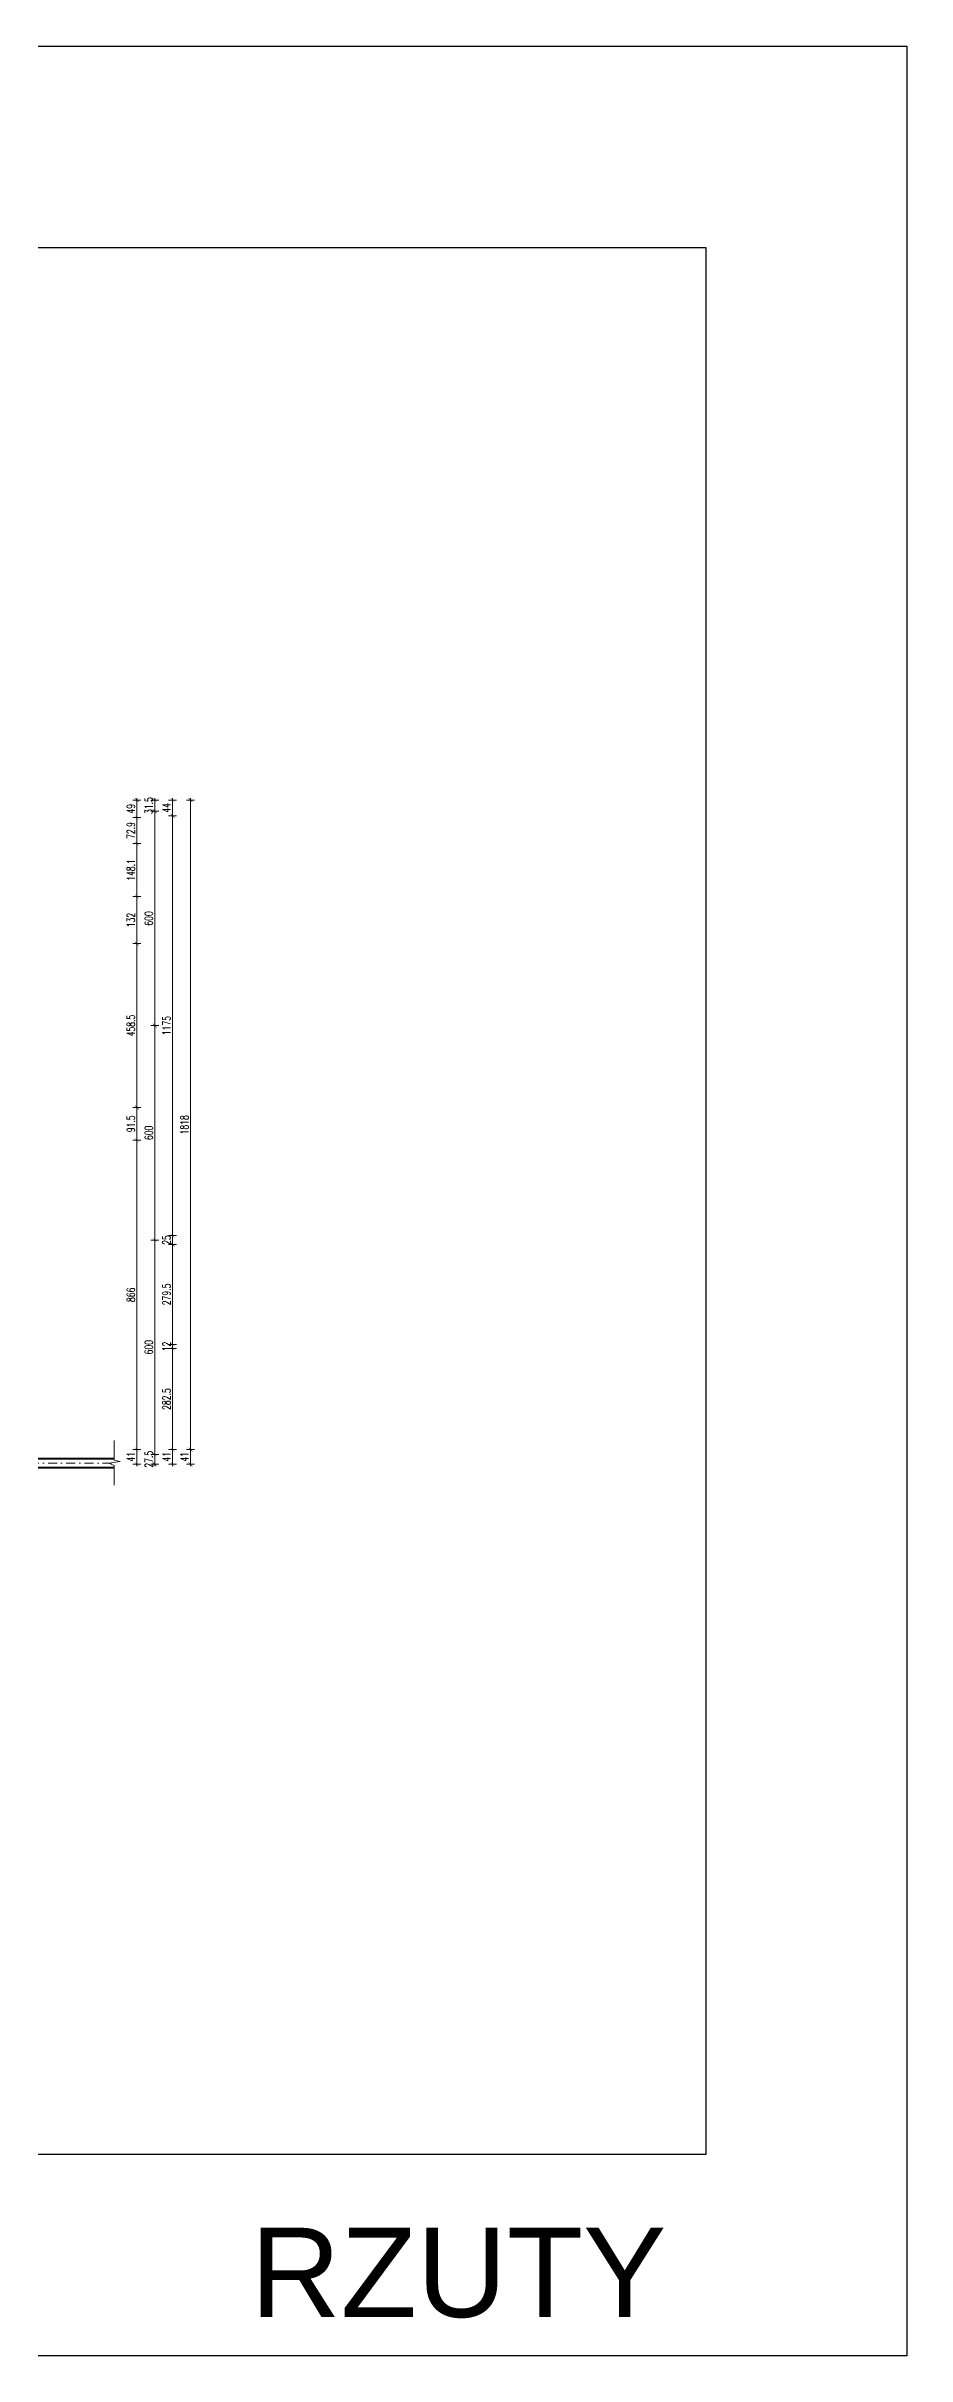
# Model space of a CAD drawing. Header units: millimetres. Extents: x -105266 to 178069, y 491 to 168574.
# Drawn here: x 18593 to 21002, y 24846 to 31310 of the extents above; entities that cross this region are included whole.
import ezdxf

# ---------------------------------------------------------------- set-up
doc = ezdxf.new("R2010")
doc.units = ezdxf.units.MM
doc.linetypes.add('DASHDOT', pattern=[25.4, 12.7, -6.35, 0, -6.35])
doc.layers.get('defpoints').update_dxf_attribs({"color": 4})
for name, color, linetype, lineweight in [('A-OSIE', 7, 'DASHDOT', 0), ('A-WIDOK', 111, 'Continuous', 15), ('A10_OPIS', 4, 'Continuous', 15), ('sciany murowane', 3, 'Continuous', 40)]:
    doc.layers.add(name, color=color, linetype=linetype, lineweight=lineweight)
doc.styles.add('ROMANS', font='romans', dxfattribs={"width": 0.7})
doc.styles.get("Standard").update_dxf_attribs({"font": 'arial.ttf'})
doc.dimstyles.new('PM-100', dxfattribs={"dimscale": 2.8, "dimtxt": 8, "dimasz": 0.5, "dimexe": 0, "dimexo": 0, "dimgap": 2, "dimtad": 1, "dimdec": 1, "dimrnd": 0.1, "dimzin": 13, "dimdsep": 46, "dimtxsty": 'ROMANS', "dimblk": 'Q', "dimcen": 0, "dimse1": 1, "dimse2": 1, "dimclrd": 256, "dimclre": 251, "dimclrt": 41, "dimadec": 1, "dimazin": 0, "dimtfac": 1, "dimtdec": 1, "dimtix": 1, "dimtmove": 1, "dimatfit": 0, "dimldrblk": 'NONE', "dimfxl": 1, "dimtolj": 1, "dimtzin": 13, "dimlwd": -1, "dimlwe": 0, "dimarcsym": 0})

# ---------------------------------------------------------------- blocks, each defined once
blk = doc.blocks.new('Q')
for p, q in [((-4, 0), (4, 0)), ((0, 8), (0, -8))]:
    blk.add_line(p, q)
at = {"const_width": 0.7}
blk.add_lwpolyline([(4, 4), (-4, -4)], dxfattribs=at)
blk = doc.blocks.new('*D998')
at = {"layer": 'A10_OPIS', "transparency": 16777216}
blk.add_line((18846.8, 29199.1), (18846.8, 29152.9), dxfattribs=at)
at = {"layer": 'defpoints', "color": 0, "transparency": 16777216}
for p in [(18646.8, 29200.5), (18646.8, 29151.5), (18846.8, 29151.5)]:
    blk.add_point(p, dxfattribs=at)
at = {"layer": 'A10_OPIS', "transparency": 16777216, "xscale": 1.399999999999999, "yscale": 1.399999999999999, "zscale": 1.399999999999999}
for p, rotation in [((18846.8, 29200.5), 90), ((18846.8, 29151.5), 270)]:
    blk.add_blockref('Q', p, dxfattribs=dict(at, rotation=rotation))
at = {"layer": 'A10_OPIS', "color": 41, "transparency": 16777216, "insert": (18830, 29176), "char_height": 22.4, "attachment_point": 5, "rotation": 90, "style": 'ROMANS'}
blk.add_mtext('\\A1;49', dxfattribs=at)
blk = doc.blocks.new('_None')
blk = doc.blocks.new('*D999')
at = {"layer": 'A10_OPIS', "transparency": 16777216}
blk.add_line((18846.8, 29150.1), (18846.8, 29080), dxfattribs=at)
at = {"layer": 'defpoints', "color": 0, "transparency": 16777216}
for p in [(18646.8, 29151.5), (18637.3, 29078.6), (18846.8, 29078.6)]:
    blk.add_point(p, dxfattribs=at)
at = {"layer": 'A10_OPIS', "transparency": 16777216, "xscale": 1.399999999999999, "yscale": 1.399999999999999, "zscale": 1.399999999999999}
for p, rotation in [((18846.8, 29151.5), 90), ((18846.8, 29078.6), 270)]:
    blk.add_blockref('Q', p, dxfattribs=dict(at, rotation=rotation))
at = {"layer": 'A10_OPIS', "color": 41, "transparency": 16777216, "insert": (18830, 29115.1), "char_height": 22.4, "attachment_point": 5, "rotation": 90, "style": 'ROMANS'}
blk.add_mtext('\\A1;72.9', dxfattribs=at)
blk = doc.blocks.new('*D1000')
at = {"layer": 'A10_OPIS', "transparency": 16777216}
blk.add_line((18846.8, 29077.2), (18846.8, 28931.9), dxfattribs=at)
at = {"layer": 'defpoints', "color": 0, "transparency": 16777216}
for p in [(18637.3, 29078.6), (18637.3, 28930.5), (18846.8, 28930.5)]:
    blk.add_point(p, dxfattribs=at)
at = {"layer": 'A10_OPIS', "transparency": 16777216, "xscale": 1.399999999999999, "yscale": 1.399999999999999, "zscale": 1.399999999999999}
for p, rotation in [((18846.8, 29078.6), 90), ((18846.8, 28930.5), 270)]:
    blk.add_blockref('Q', p, dxfattribs=dict(at, rotation=rotation))
at = {"layer": 'A10_OPIS', "color": 41, "transparency": 16777216, "insert": (18830, 29004.6), "char_height": 22.4, "attachment_point": 5, "rotation": 90, "style": 'ROMANS'}
blk.add_mtext('\\A1;148.1', dxfattribs=at)
blk = doc.blocks.new('*D1001')
at = {"layer": 'A10_OPIS', "transparency": 16777216}
blk.add_line((18846.8, 28929.1), (18846.8, 28799.9), dxfattribs=at)
at = {"layer": 'defpoints', "color": 0, "transparency": 16777216}
for p in [(18637.3, 28930.5), (18637.3, 28798.5), (18846.8, 28798.5)]:
    blk.add_point(p, dxfattribs=at)
at = {"layer": 'A10_OPIS', "transparency": 16777216, "xscale": 1.399999999999999, "yscale": 1.399999999999999, "zscale": 1.399999999999999}
for p, rotation in [((18846.8, 28930.5), 90), ((18846.8, 28798.5), 270)]:
    blk.add_blockref('Q', p, dxfattribs=dict(at, rotation=rotation))
at = {"layer": 'A10_OPIS', "color": 41, "transparency": 16777216, "insert": (18830, 28864.5), "char_height": 22.4, "attachment_point": 5, "rotation": 90, "style": 'ROMANS'}
blk.add_mtext('\\A1;132', dxfattribs=at)
blk = doc.blocks.new('*D1002')
at = {"layer": 'A10_OPIS', "transparency": 16777216}
blk.add_line((18846.8, 28797.1), (18846.8, 28341.4), dxfattribs=at)
at = {"layer": 'defpoints', "color": 0, "transparency": 16777216}
for p in [(18637.3, 28798.5), (18637.3, 28340), (18846.8, 28340)]:
    blk.add_point(p, dxfattribs=at)
at = {"layer": 'A10_OPIS', "transparency": 16777216, "xscale": 1.399999999999999, "yscale": 1.399999999999999, "zscale": 1.399999999999999}
for p, rotation in [((18846.8, 28798.5), 90), ((18846.8, 28340), 270)]:
    blk.add_blockref('Q', p, dxfattribs=dict(at, rotation=rotation))
at = {"layer": 'A10_OPIS', "color": 41, "transparency": 16777216, "insert": (18830, 28569.3), "char_height": 22.4, "attachment_point": 5, "rotation": 90, "style": 'ROMANS'}
blk.add_mtext('\\A1;458.5', dxfattribs=at)
blk = doc.blocks.new('*D1003')
at = {"layer": 'A10_OPIS', "transparency": 16777216}
blk.add_line((18846.8, 28338.6), (18846.8, 28249.9), dxfattribs=at)
at = {"layer": 'defpoints', "color": 0, "transparency": 16777216}
for p in [(18637.3, 28340), (18637.3, 28248.5), (18846.8, 28248.5)]:
    blk.add_point(p, dxfattribs=at)
at = {"layer": 'A10_OPIS', "transparency": 16777216, "xscale": 1.399999999999999, "yscale": 1.399999999999999, "zscale": 1.399999999999999}
for p, rotation in [((18846.8, 28340), 90), ((18846.8, 28248.5), 270)]:
    blk.add_blockref('Q', p, dxfattribs=dict(at, rotation=rotation))
at = {"layer": 'A10_OPIS', "color": 41, "transparency": 16777216, "insert": (18830, 28294.3), "char_height": 22.4, "attachment_point": 5, "rotation": 90, "style": 'ROMANS'}
blk.add_mtext('\\A1;91.5', dxfattribs=at)
blk = doc.blocks.new('*D1004')
at = {"layer": 'A10_OPIS', "transparency": 16777216}
blk.add_line((18846.8, 28247.1), (18846.8, 27383.9), dxfattribs=at)
at = {"layer": 'defpoints', "color": 0, "transparency": 16777216}
for p in [(18637.3, 28248.5), (18846.8, 27382.5), (18846.8, 27382.5)]:
    blk.add_point(p, dxfattribs=at)
at = {"layer": 'A10_OPIS', "transparency": 16777216, "xscale": 1.399999999999999, "yscale": 1.399999999999999, "zscale": 1.399999999999999}
for p, rotation in [((18846.8, 28248.5), 90), ((18846.8, 27382.5), 270)]:
    blk.add_blockref('Q', p, dxfattribs=dict(at, rotation=rotation))
at = {"layer": 'A10_OPIS', "color": 41, "transparency": 16777216, "insert": (18830, 27815.5), "char_height": 22.4, "attachment_point": 5, "rotation": 90, "style": 'ROMANS'}
blk.add_mtext('\\A1;866', dxfattribs=at)
blk = doc.blocks.new('*D1012')
at = {"layer": 'A10_OPIS', "transparency": 16777216}
blk.add_line((18846.8, 27381.1), (18846.8, 27342.9), dxfattribs=at)
at = {"layer": 'defpoints', "color": 0, "transparency": 16777216}
for p in [(18842.8, 27382.5), (18842.8, 27341.5), (18846.8, 27341.5)]:
    blk.add_point(p, dxfattribs=at)
at = {"layer": 'A10_OPIS', "transparency": 16777216, "xscale": 1.399999999999999, "yscale": 1.399999999999999, "zscale": 1.399999999999999}
for p, rotation in [((18846.8, 27382.5), 90), ((18846.8, 27341.5), 270)]:
    blk.add_blockref('Q', p, dxfattribs=dict(at, rotation=rotation))
at = {"layer": 'A10_OPIS', "color": 41, "transparency": 16777216, "insert": (18830, 27362), "char_height": 22.4, "attachment_point": 5, "rotation": 90, "style": 'ROMANS'}
blk.add_mtext('\\A1;41', dxfattribs=at)
blk = doc.blocks.new('*D1013')
at = {"layer": 'A10_OPIS', "transparency": 16777216}
for p, q in [((18896.8, 29201.9), (18896.8, 29203.3)), ((18896.8, 29200.5), (18896.8, 29169)), ((18896.8, 29167.6), (18896.8, 29166.2))]:
    blk.add_line(p, q, dxfattribs=at)
at = {"layer": 'defpoints', "color": 0, "transparency": 16777216}
for p in [(18615.3, 29169), (18646.8, 29200.5), (18896.8, 29169)]:
    blk.add_point(p, dxfattribs=at)
at = {"layer": 'A10_OPIS', "transparency": 16777216, "xscale": 1.399999999999999, "yscale": 1.399999999999999, "zscale": 1.399999999999999}
for p, rotation in [((18896.8, 29200.5), 270), ((18896.8, 29169), 90)]:
    blk.add_blockref('Q', p, dxfattribs=dict(at, rotation=rotation))
at = {"layer": 'A10_OPIS', "color": 41, "transparency": 16777216, "insert": (18880, 29184.8), "char_height": 22.4, "attachment_point": 5, "rotation": 90, "style": 'ROMANS'}
blk.add_mtext('\\A1;31.5', dxfattribs=at)
blk = doc.blocks.new('*D1014')
at = {"layer": 'A10_OPIS', "transparency": 16777216}
blk.add_line((18896.8, 29167.6), (18896.8, 28570.4), dxfattribs=at)
at = {"layer": 'defpoints', "color": 0, "transparency": 16777216}
for p in [(18615.3, 29169), (18615.3, 28569), (18896.8, 28569)]:
    blk.add_point(p, dxfattribs=at)
at = {"layer": 'A10_OPIS', "transparency": 16777216, "xscale": 1.399999999999999, "yscale": 1.399999999999999, "zscale": 1.399999999999999}
for p, rotation in [((18896.8, 29169), 90), ((18896.8, 28569), 270)]:
    blk.add_blockref('Q', p, dxfattribs=dict(at, rotation=rotation))
at = {"layer": 'A10_OPIS', "color": 41, "transparency": 16777216, "insert": (18880, 28869), "char_height": 22.4, "attachment_point": 5, "rotation": 90, "style": 'ROMANS'}
blk.add_mtext('\\A1;600', dxfattribs=at)
blk = doc.blocks.new('*D1015')
at = {"layer": 'A10_OPIS', "transparency": 16777216}
blk.add_line((18896.8, 28567.6), (18896.8, 27970.4), dxfattribs=at)
at = {"layer": 'defpoints', "color": 0, "transparency": 16777216}
for p in [(18615.3, 28569), (18615.3, 27969), (18896.8, 27969)]:
    blk.add_point(p, dxfattribs=at)
at = {"layer": 'A10_OPIS', "transparency": 16777216, "xscale": 1.399999999999999, "yscale": 1.399999999999999, "zscale": 1.399999999999999}
for p, rotation in [((18896.8, 28569), 90), ((18896.8, 27969), 270)]:
    blk.add_blockref('Q', p, dxfattribs=dict(at, rotation=rotation))
at = {"layer": 'A10_OPIS', "color": 41, "transparency": 16777216, "insert": (18880, 28269), "char_height": 22.4, "attachment_point": 5, "rotation": 90, "style": 'ROMANS'}
blk.add_mtext('\\A1;600', dxfattribs=at)
blk = doc.blocks.new('*D1016')
at = {"layer": 'A10_OPIS', "transparency": 16777216}
blk.add_line((18896.8, 27967.6), (18896.8, 27370.4), dxfattribs=at)
at = {"layer": 'defpoints', "color": 0, "transparency": 16777216}
for p in [(18615.3, 27969), (18815.3, 27369), (18896.8, 27369)]:
    blk.add_point(p, dxfattribs=at)
at = {"layer": 'A10_OPIS', "transparency": 16777216, "xscale": 1.399999999999999, "yscale": 1.399999999999999, "zscale": 1.399999999999999}
for p, rotation in [((18896.8, 27969), 90), ((18896.8, 27369), 270)]:
    blk.add_blockref('Q', p, dxfattribs=dict(at, rotation=rotation))
at = {"layer": 'A10_OPIS', "color": 41, "transparency": 16777216, "insert": (18880, 27669), "char_height": 22.4, "attachment_point": 5, "rotation": 90, "style": 'ROMANS'}
blk.add_mtext('\\A1;600', dxfattribs=at)
blk = doc.blocks.new('*D1017')
at = {"layer": 'A10_OPIS', "transparency": 16777216}
for p, q in [((18896.8, 27370.4), (18896.8, 27371.8)), ((18896.8, 27369), (18896.8, 27341.5)), ((18896.8, 27340.1), (18896.8, 27338.7))]:
    blk.add_line(p, q, dxfattribs=at)
at = {"layer": 'defpoints', "color": 0, "transparency": 16777216}
for p in [(18815.3, 27369), (18842.8, 27341.5), (18896.8, 27341.5)]:
    blk.add_point(p, dxfattribs=at)
at = {"layer": 'A10_OPIS', "transparency": 16777216, "xscale": 1.399999999999999, "yscale": 1.399999999999999, "zscale": 1.399999999999999}
for p, rotation in [((18896.8, 27369), 270), ((18896.8, 27341.5), 90)]:
    blk.add_blockref('Q', p, dxfattribs=dict(at, rotation=rotation))
at = {"layer": 'A10_OPIS', "color": 41, "transparency": 16777216, "insert": (18880, 27355.3), "char_height": 22.4, "attachment_point": 5, "rotation": 90, "style": 'ROMANS'}
blk.add_mtext('\\A1;27.5', dxfattribs=at)
blk = doc.blocks.new('*D1040')
at = {"layer": 'A10_OPIS', "transparency": 16777216}
blk.add_line((18996.8, 29199.1), (18996.8, 27383.9), dxfattribs=at)
at = {"layer": 'defpoints', "color": 0, "transparency": 16777216}
for p in [(18646.8, 29200.5), (18846.8, 27382.5), (18996.8, 27382.5)]:
    blk.add_point(p, dxfattribs=at)
at = {"layer": 'A10_OPIS', "transparency": 16777216, "xscale": 1.399999999999999, "yscale": 1.399999999999999, "zscale": 1.399999999999999}
for p, rotation in [((18996.8, 29200.5), 90), ((18996.8, 27382.5), 270)]:
    blk.add_blockref('Q', p, dxfattribs=dict(at, rotation=rotation))
at = {"layer": 'A10_OPIS', "color": 41, "transparency": 16777216, "insert": (18980, 28291.5), "char_height": 22.4, "attachment_point": 5, "rotation": 90, "style": 'ROMANS'}
blk.add_mtext('\\A1;1818', dxfattribs=at)
blk = doc.blocks.new('*D1058')
at = {"layer": 'A10_OPIS', "transparency": 16777216}
blk.add_line((18946.8, 27342.9), (18946.8, 27381.1), dxfattribs=at)
at = {"layer": 'defpoints', "color": 0, "transparency": 16777216}
for p in [(18842.8, 27382.5), (18946.8, 27382.5), (18842.8, 27341.5)]:
    blk.add_point(p, dxfattribs=at)
at = {"layer": 'A10_OPIS', "transparency": 16777216, "xscale": 1.399999999999999, "yscale": 1.399999999999999, "zscale": 1.399999999999999}
for p, rotation in [((18946.8, 27382.5), 90), ((18946.8, 27341.5), 270)]:
    blk.add_blockref('Q', p, dxfattribs=dict(at, rotation=rotation))
at = {"layer": 'A10_OPIS', "color": 41, "transparency": 16777216, "insert": (18930, 27362), "char_height": 22.4, "attachment_point": 5, "rotation": 90, "style": 'ROMANS'}
blk.add_mtext('\\A1;41', dxfattribs=at)
blk = doc.blocks.new('*D1059')
at = {"layer": 'A10_OPIS', "transparency": 16777216}
blk.add_line((18946.8, 27383.9), (18946.8, 27663.6), dxfattribs=at)
at = {"layer": 'defpoints', "color": 0, "transparency": 16777216}
for p in [(18602.8, 27665), (18946.8, 27665), (18842.8, 27382.5)]:
    blk.add_point(p, dxfattribs=at)
at = {"layer": 'A10_OPIS', "transparency": 16777216, "xscale": 1.399999999999999, "yscale": 1.399999999999999, "zscale": 1.399999999999999}
for p, rotation in [((18946.8, 27665), 90), ((18946.8, 27382.5), 270)]:
    blk.add_blockref('Q', p, dxfattribs=dict(at, rotation=rotation))
at = {"layer": 'A10_OPIS', "color": 41, "transparency": 16777216, "insert": (18930, 27523.8), "char_height": 22.4, "attachment_point": 5, "rotation": 90, "style": 'ROMANS'}
blk.add_mtext('\\A1;282.5', dxfattribs=at)
blk = doc.blocks.new('*D1060')
at = {"layer": 'A10_OPIS', "transparency": 16777216}
for p, q in [((18946.8, 27678.4), (18946.8, 27679.8)), ((18946.8, 27665), (18946.8, 27677)), ((18946.8, 27663.6), (18946.8, 27662.2))]:
    blk.add_line(p, q, dxfattribs=at)
at = {"layer": 'defpoints', "color": 0, "transparency": 16777216}
for p in [(18602.8, 27677), (18946.8, 27677), (18602.8, 27665)]:
    blk.add_point(p, dxfattribs=at)
at = {"layer": 'A10_OPIS', "transparency": 16777216, "xscale": 1.399999999999999, "yscale": 1.399999999999999, "zscale": 1.399999999999999}
for p, rotation in [((18946.8, 27677), 270), ((18946.8, 27665), 90)]:
    blk.add_blockref('Q', p, dxfattribs=dict(at, rotation=rotation))
at = {"layer": 'A10_OPIS', "color": 41, "transparency": 16777216, "insert": (18930, 27671), "char_height": 22.4, "attachment_point": 5, "rotation": 90, "style": 'ROMANS'}
blk.add_mtext('\\A1;12', dxfattribs=at)
blk = doc.blocks.new('*D1061')
at = {"layer": 'A10_OPIS', "transparency": 16777216}
blk.add_line((18946.8, 27678.4), (18946.8, 27955.1), dxfattribs=at)
at = {"layer": 'defpoints', "color": 0, "transparency": 16777216}
for p in [(18602.8, 27956.5), (18946.8, 27956.5), (18602.8, 27677)]:
    blk.add_point(p, dxfattribs=at)
at = {"layer": 'A10_OPIS', "transparency": 16777216, "xscale": 1.399999999999999, "yscale": 1.399999999999999, "zscale": 1.399999999999999}
for p, rotation in [((18946.8, 27956.5), 90), ((18946.8, 27677), 270)]:
    blk.add_blockref('Q', p, dxfattribs=dict(at, rotation=rotation))
at = {"layer": 'A10_OPIS', "color": 41, "transparency": 16777216, "insert": (18930, 27816.8), "char_height": 22.4, "attachment_point": 5, "rotation": 90, "style": 'ROMANS'}
blk.add_mtext('\\A1;279.5', dxfattribs=at)
blk = doc.blocks.new('*D1062')
at = {"layer": 'A10_OPIS', "transparency": 16777216}
for p, q in [((18946.8, 27982.9), (18946.8, 27984.3)), ((18946.8, 27956.5), (18946.8, 27981.5)), ((18946.8, 27955.1), (18946.8, 27953.7))]:
    blk.add_line(p, q, dxfattribs=at)
at = {"layer": 'defpoints', "color": 0, "transparency": 16777216}
for p in [(18602.8, 27981.5), (18602.8, 27956.5), (18946.8, 27981.5)]:
    blk.add_point(p, dxfattribs=at)
at = {"layer": 'A10_OPIS', "transparency": 16777216, "xscale": 1.399999999999999, "yscale": 1.399999999999999, "zscale": 1.399999999999999}
for p, rotation in [((18946.8, 27981.5), 270), ((18946.8, 27956.5), 90)]:
    blk.add_blockref('Q', p, dxfattribs=dict(at, rotation=rotation))
at = {"layer": 'A10_OPIS', "color": 41, "transparency": 16777216, "insert": (18930, 27969), "char_height": 22.4, "attachment_point": 5, "rotation": 90, "style": 'ROMANS'}
blk.add_mtext('\\A1;25', dxfattribs=at)
blk = doc.blocks.new('*D1063')
at = {"layer": 'A10_OPIS', "transparency": 16777216}
blk.add_line((18946.8, 27982.9), (18946.8, 29155.1), dxfattribs=at)
at = {"layer": 'defpoints', "color": 0, "transparency": 16777216}
for p in [(18602.8, 29156.5), (18946.8, 29156.5), (18602.8, 27981.5)]:
    blk.add_point(p, dxfattribs=at)
at = {"layer": 'A10_OPIS', "transparency": 16777216, "xscale": 1.399999999999999, "yscale": 1.399999999999999, "zscale": 1.399999999999999}
for p, rotation in [((18946.8, 29156.5), 90), ((18946.8, 27981.5), 270)]:
    blk.add_blockref('Q', p, dxfattribs=dict(at, rotation=rotation))
at = {"layer": 'A10_OPIS', "color": 41, "transparency": 16777216, "insert": (18930, 28569), "char_height": 22.4, "attachment_point": 5, "rotation": 90, "style": 'ROMANS'}
blk.add_mtext('\\A1;1175', dxfattribs=at)
blk = doc.blocks.new('*D1064')
at = {"layer": 'A10_OPIS', "transparency": 16777216}
blk.add_line((18946.8, 29157.9), (18946.8, 29199.1), dxfattribs=at)
at = {"layer": 'defpoints', "color": 0, "transparency": 16777216}
for p in [(18602.8, 29156.5), (18646.8, 29200.5), (18946.8, 29200.5)]:
    blk.add_point(p, dxfattribs=at)
at = {"layer": 'A10_OPIS', "transparency": 16777216, "xscale": 1.399999999999999, "yscale": 1.399999999999999, "zscale": 1.399999999999999}
for p, rotation in [((18946.8, 29200.5), 90), ((18946.8, 29156.5), 270)]:
    blk.add_blockref('Q', p, dxfattribs=dict(at, rotation=rotation))
at = {"layer": 'A10_OPIS', "color": 41, "transparency": 16777216, "insert": (18930, 29178.5), "char_height": 22.4, "attachment_point": 5, "rotation": 90, "style": 'ROMANS'}
blk.add_mtext('\\A1;44', dxfattribs=at)
blk = doc.blocks.new('*D1066')
at = {"layer": 'A10_OPIS', "transparency": 16777216}
blk.add_line((18996.8, 27381.1), (18996.8, 27342.9), dxfattribs=at)
at = {"layer": 'defpoints', "color": 0, "transparency": 16777216}
for p in [(18846.8, 27382.5), (18846.8, 27341.5), (18996.8, 27341.5)]:
    blk.add_point(p, dxfattribs=at)
at = {"layer": 'A10_OPIS', "transparency": 16777216, "xscale": 1.399999999999999, "yscale": 1.399999999999999, "zscale": 1.399999999999999}
for p, rotation in [((18996.8, 27382.5), 90), ((18996.8, 27341.5), 270)]:
    blk.add_blockref('Q', p, dxfattribs=dict(at, rotation=rotation))
at = {"layer": 'A10_OPIS', "color": 41, "transparency": 16777216, "insert": (18980, 27362), "char_height": 22.4, "attachment_point": 5, "rotation": 90, "style": 'ROMANS'}
blk.add_mtext('\\A1;41', dxfattribs=at)

msp = doc.modelspace()

# ---------------------------------------------------------------- linework, layer by layer
for points in [[(5773.47, 31310.39), (21002.39, 31310.39), (21002.39, 24846.11), (5773.47, 24846.11)], [(6336.59, 30747.27), (20439.26, 30747.27), (20439.26, 25409.23), (6336.59, 25409.23)]]:
    msp.add_lwpolyline(points, close=True)
at = {"layer": 'A-OSIE', "ltscale": 2}
msp.add_line((18776, 27344.49), (15416.76, 27344.49), dxfattribs=at)
at = {"layer": 'A-WIDOK'}
msp.add_lwpolyline([(18782.83, 27407.66), (18782.83, 27353.06), (18800.18, 27349.38), (18768.43, 27344.49), (18782.83, 27338.12), (18782.83, 27282.66)], dxfattribs=at)
at = {"layer": 'sciany murowane'}
for p, q in [((18429.26, 27357.99), (18782.83, 27357.99)), ((18429.26, 27331.99), (18782.83, 27331.99))]:
    msp.add_line(p, q, dxfattribs=at)

# ---------------------------------------------------------------- texts
at = {"insert": (19165.11, 25204.52), "char_height": 250, "attachment_point": 1}
msp.add_mtext_dynamic_manual_height_columns('RZUTY', width=10023.6048, gutter_width=12.5, heights=[0], dxfattribs=at)

# ---------------------------------------------------------------- dimensions: what is measured, and where the dimension line sits
at = {"layer": 'A10_OPIS'}
for base, p1, p2, picture, middle in [((18946.8, 29200.5), (18602.76, 29156.5), (18646.76, 29200.5), '*D1064', (18930, 29178.5)), ((18946.8, 29156.5), (18602.76, 27981.5), (18602.76, 29156.5), '*D1063', (18930, 28569)), ((18896.76, 29169), (18646.76, 29200.5), (18615.26, 29169), '*D1013', (18879.96, 29184.75)), ((18896.76, 28569), (18615.26, 29169), (18615.26, 28569), '*D1014', (18879.96, 28869)), ((18846.76, 29078.6), (18646.76, 29151.5), (18637.26, 29078.6), '*D999', (18829.96, 29115.05)), ((18846.76, 29151.5), (18646.76, 29200.5), (18646.76, 29151.5), '*D998', (18829.96, 29176)), ((18996.76, 27382.5), (18646.76, 29200.5), (18846.76, 27382.5), '*D1040', (18979.96, 28291.5)), ((18846.76, 28930.5), (18637.26, 29078.6), (18637.26, 28930.5), '*D1000', (18829.96, 29004.55)), ((18846.76, 28798.5), (18637.26, 28930.5), (18637.26, 28798.5), '*D1001', (18829.96, 28864.5)), ((18846.76, 28340), (18637.26, 28798.5), (18637.26, 28340), '*D1002', (18829.96, 28569.25)), ((18896.76, 27969), (18615.26, 28569), (18615.26, 27969), '*D1015', (18879.96, 28269)), ((18846.76, 28248.5), (18637.26, 28340), (18637.26, 28248.5), '*D1003', (18829.96, 28294.25)), ((18846.76, 27382.5), (18637.26, 28248.5), (18846.76, 27382.5), '*D1004', (18829.96, 27815.5)), ((18946.8, 27981.5), (18602.76, 27956.5), (18602.76, 27981.5), '*D1062', (18930, 27969)), ((18946.8, 27956.5), (18602.76, 27677), (18602.76, 27956.5), '*D1061', (18930, 27816.75)), ((18896.76, 27369), (18615.26, 27969), (18815.26, 27369), '*D1016', (18879.96, 27669)), ((18946.8, 27677), (18602.76, 27665), (18602.76, 27677), '*D1060', (18930, 27671)), ((18946.8, 27665), (18842.76, 27382.5), (18602.76, 27665), '*D1059', (18930, 27523.75)), ((18846.76, 27341.5), (18842.76, 27382.5), (18842.76, 27341.5), '*D1012', (18829.96, 27362)), ((18896.76, 27341.5), (18815.26, 27369), (18842.76, 27341.5), '*D1017', (18879.96, 27355.25)), ((18946.8, 27382.5), (18842.76, 27341.5), (18842.76, 27382.5), '*D1058', (18930, 27362)), ((18996.76, 27341.5), (18846.76, 27382.5), (18846.76, 27341.5), '*D1066', (18979.96, 27362))]:
    dim = msp.add_linear_dim(base=base, p1=p1, p2=p2, angle=90, dimstyle='PM-100', dxfattribs=at)
    dim.commit()
    dim.dimension.update_dxf_attribs({"geometry": picture, "text_midpoint": middle})

doc.saveas('drawing.dxf')
